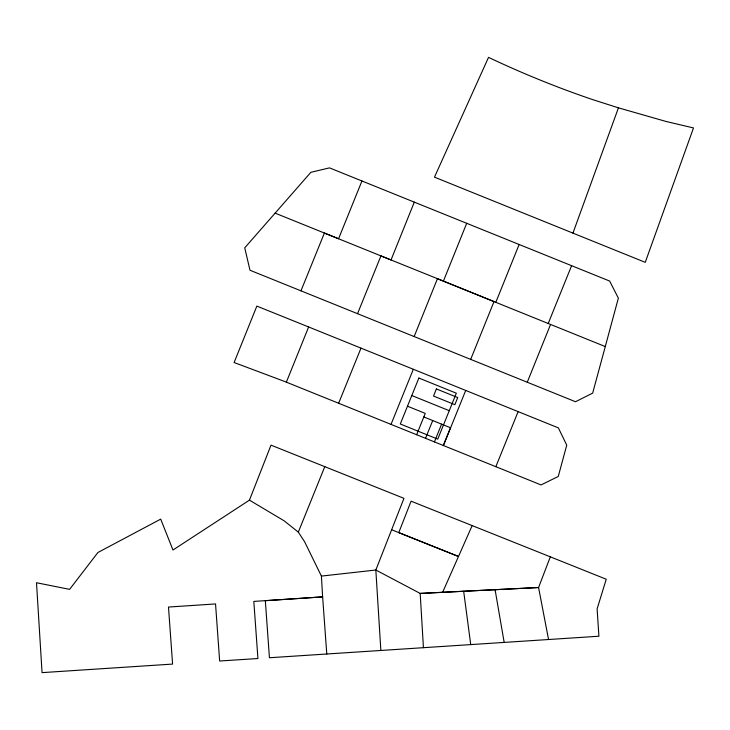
<?xml version="1.0" encoding="UTF-8"?>
<svg xmlns="http://www.w3.org/2000/svg" width="730" height="730" viewBox="0 0 730 730"><rect width="100%" height="100%" fill="white"/><g stroke="black" fill="none" stroke-linecap="round" stroke-linejoin="round"><path stroke-width="1.09" d="M605.279 346.567L592.66 393.132L575.514 401.728L249.988 270.246L244.732 247.844L310.861 172.316L329.504 167.873L609.65 281.059L618.365 298.123L605.279 346.567L437.434 278.714L414.156 336.557M572.95 233.116L618.438 107.839L665.888 121.417L693.5 127.942L645.247 262.344L434.478 177.153L488.525 57.369A980.363 980.363 0 0 0 592.851 99.672L618.438 107.839M472.146 525.618L458.495 556.488L398.772 532.599L411.081 501.181L550.32 556.835L538.576 587.522L548.549 639.535M249.45 500.15L271.012 445.145L403.955 498.344L375.831 570.03L380.859 650.466L269.434 657.748L265.328 600.68L322.633 596.885L321.41 576.089L304.574 541.687L298.315 532.133L284.089 520.782L249.45 500.15L172.974 550.009L160.7 519.13L97.911 552.5L69.606 589.365L36.5 582.732L42.057 672.631L172.59 664.081L168.484 607.05L215.542 603.938L219.648 661.015L257.927 658.524L253.821 601.411L322.633 596.885L326.775 654.034M414.302 202.119L391.024 259.962L324.403 233.034L300.961 290.841M470.686 359.379L494.009 301.581L443.42 281.096L466.698 223.298M286.352 382.164L308.635 326.967L558.368 427.88L566.736 445.145L558.258 476.48L541.03 484.921L284.663 381.471L234.111 362.527L256.86 306.107L308.635 326.967M298.315 532.133L324.786 466.662M391.024 424.395L413.308 369.316M416.638 434.733L425.262 413.399L407.486 406.209M425.526 438.329L432.717 420.544M434.414 441.924L441.604 424.148M495.816 302.311L519.13 244.541M443.302 445.519L450.492 427.743L423.829 416.949M443.42 445.565L465.704 390.486M548.212 323.481L571.608 265.674M527.261 382.237L550.548 324.476M495.852 466.662L518.136 411.62M361.952 180.985L338.556 238.756L275.11 213.133M357.536 313.663L380.941 255.892L443.42 281.096M338.629 403.261L360.994 348.146M442.617 592.313L458.495 556.488L391.636 529.761M321.41 576.089L375.831 570.03L420.179 593.426L538.576 587.522L420.179 593.426L423.437 647.702M380.859 650.466L598.91 636.231L597.113 608.884L606.238 579.237L550.32 556.835M411.802 395.541L449.251 410.689M495.086 589.712L504.174 642.409M463.669 591.282L470.731 644.599M418.874 378.049L400.296 423.984L437.745 439.141L456.332 393.205L418.874 378.049M436.403 388.935L433.529 396.052L454.863 404.685L457.737 397.567L436.403 388.935"/></g></svg>
